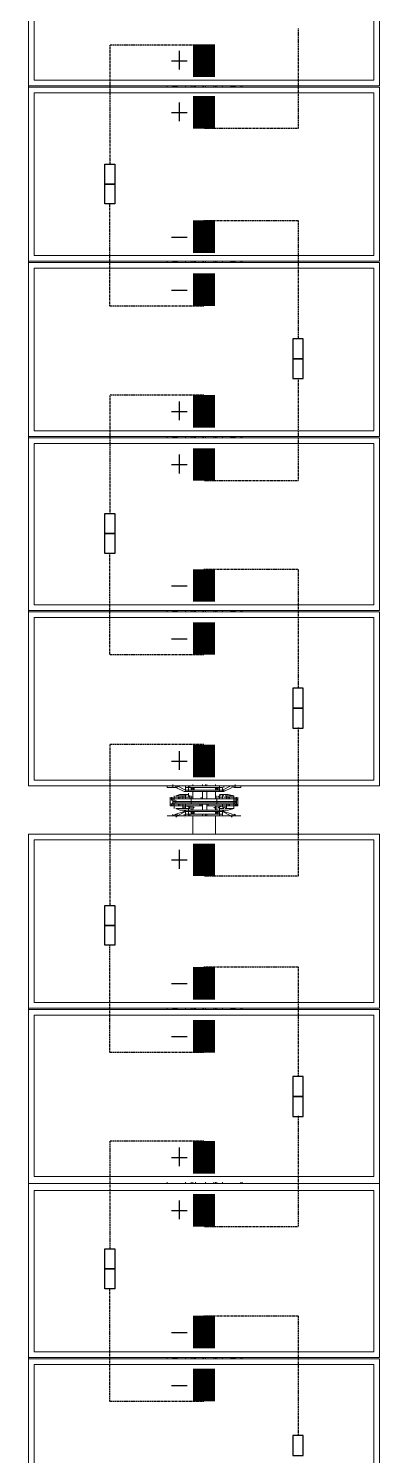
# Model space of a CAD drawing. Header units: feet. Extents: x -13743 to 68376, y -48 to 67763.
# Drawn here: x 6884.6 to 6964.9, y 66775.1 to 67101.8 of the extents above; entities that cross this region are included whole.
import ezdxf

# ---------------------------------------------------------------- set-up
doc = ezdxf.new("R2010")
doc.units = ezdxf.units.FT
doc.header["$MEASUREMENT"] = 0
doc.linetypes.add('HIDDEN', pattern=[0.375, 0.25, -0.125])
for name, color, linetype in [('E-HARN-COMP', 8, 'Continuous'), ('E-TRNK-CABL-NEG', 6, 'HIDDEN'), ('E-TRUNK-CABLE-POS', 6, 'HIDDEN'), ('Polarity-Text', 7, 'Continuous')]:
    doc.layers.add(name, color=color, linetype=linetype)

# ---------------------------------------------------------------- blocks, each defined once
blk = doc.blocks.new('A$C47dfd34d')
at = {"lineweight": 5}
for points in [[(15.6094, 0.4133), (13.7561, 0.4133)], [(15.396, 0.4067), (15.396, 0.0067)], [(15.4027, 0.4133), (15.4027, 0)], [(17.5193, 0), (17.5193, 0.4133), (15.666, 0.4133)], [(14.9911, 0.235), (14.9927, 0.2467), (14.9927, 0.2433)], [(15.1977, 0.235), (15.1977, 0.2467), (15.1977, 0.2433)], [(15.4027, 0.235), (15.4044, 0.2467), (15.4044, 0.2433)], [(15.6294, 0.24), (15.631, 0.2383), (15.6327, 0.2383), (15.6327, 0.24), (15.636, 0.23), (15.636, 0.2283), (15.6377, 0.2283), (15.636, 0.23)], [(15.6327, 0.24), (15.631, 0.24), (15.6327, 0.24), (15.631, 0.2433), (15.631, 0.25), (15.631, 0.1633), (15.631, 0.17), (15.6327, 0.1717), (15.631, 0.1717), (15.631, 0.1733), (15.631, 0.1717)], [(15.631, 0.24), (15.631, 0.24)], [(15.636, 0.2283), (15.636, 0.225), (15.6327, 0.225), (15.6327, 0.2283), (15.636, 0.2283), (15.631, 0.2383)], [(15.6394, 0.2267), (15.6394, 0.225), (15.6377, 0.225), (15.6377, 0.235), (15.6394, 0.24), (15.6394, 0.2317), (15.6427, 0.2317), (15.6427, 0.2417), (15.6394, 0.2417)], [(15.641, 0.24), (15.641, 0.24)], [(15.6427, 0.2417), (15.6444, 0.2417), (15.6444, 0.2433), (15.6427, 0.2433), (15.6444, 0.2433), (15.646, 0.2433), (15.6444, 0.245), (15.6427, 0.245), (15.6444, 0.245), (15.646, 0.2433), (15.646, 0.2417), (15.646, 0.2433), (15.6444, 0.245), (15.6427, 0.245), (15.6427, 0.2467), (15.6444, 0.2467), (15.6494, 0.2467), (15.6444, 0.2467), (15.6494, 0.2467), (15.651, 0.2467), (15.651, 0.245), (15.651, 0.2433), (15.6527, 0.2433), (15.651, 0.2433), (15.6527, 0.2433), (15.651, 0.2433)], [(15.6494, 0.2417), (15.6477, 0.2417), (15.6494, 0.2417), (15.6477, 0.2417), (15.6477, 0.2433), (15.6494, 0.2433), (15.6494, 0.245), (15.6494, 0.2433), (15.651, 0.2433), (15.6494, 0.2433), (15.6477, 0.2433), (15.646, 0.2433), (15.6444, 0.245), (15.6427, 0.245), (15.6427, 0.2467), (15.6427, 0.245), (15.6444, 0.245), (15.6444, 0.2467)], [(15.6427, 0.2433), (15.6427, 0.235), (15.6427, 0.2433), (15.6427, 0.245)], [(15.6427, 0.245), (15.6427, 0.245)], [(15.6427, 0.2433), (15.6444, 0.2433)], [(15.6444, 0.2433), (15.6427, 0.2433)], [(15.6444, 0.2117), (15.6427, 0.2117), (15.6427, 0.2367), (15.6444, 0.2367)], [(15.6477, 0.2433), (15.646, 0.2433), (15.6444, 0.2433), (15.646, 0.2433), (15.6444, 0.2433), (15.646, 0.2433), (15.6477, 0.2433), (15.646, 0.2433), (15.6477, 0.2433), (15.646, 0.2433), (15.6477, 0.2433), (15.6477, 0.24), (15.6494, 0.24), (15.6477, 0.24), (15.6477, 0.2217), (15.6494, 0.2217), (15.6477, 0.2217), (15.6477, 0.1917), (15.651, 0.1917), (15.651, 0.2217), (15.651, 0.1917), (15.6477, 0.1917), (15.6477, 0.2217), (15.6477, 0.24), (15.646, 0.24), (15.6477, 0.24), (15.6477, 0.2433), (15.6494, 0.2433), (15.6494, 0.245), (15.651, 0.245), (15.6527, 0.245), (15.651, 0.245), (15.651, 0.2467)], [(15.646, 0.2417), (15.646, 0.2433), (15.6444, 0.245), (15.646, 0.2433), (15.6477, 0.2433), (15.646, 0.2433), (15.6477, 0.2433), (15.6477, 0.24), (15.646, 0.24)], [(15.6444, 0.2433), (15.646, 0.2433)], [(15.6444, 0.2433), (15.646, 0.2433)], [(15.6444, 0.2433), (15.646, 0.2433)], [(15.6444, 0.2433), (15.646, 0.2433)], [(15.6444, 0.2433), (15.646, 0.2433)], [(15.6444, 0.2433), (15.646, 0.2433)], [(15.6544, 0.1917), (15.6527, 0.1917), (15.6544, 0.1917), (15.6527, 0.1917), (15.651, 0.1917), (15.651, 0.1717), (15.6477, 0.1717), (15.6477, 0.1917), (15.6477, 0.2217), (15.646, 0.2217), (15.646, 0.2417), (15.6444, 0.2417), (15.6444, 0.2217)], [(15.6544, 0.2317), (15.6544, 0.23), (15.6544, 0.2283), (15.6527, 0.2283), (15.6527, 0.2317), (15.651, 0.2317), (15.6527, 0.2317), (15.6527, 0.2283), (15.6544, 0.2283), (15.6544, 0.23), (15.6544, 0.2317), (15.6527, 0.2317), (15.6527, 0.2417), (15.651, 0.2417), (15.651, 0.2433), (15.6527, 0.2433), (15.651, 0.2433), (15.651, 0.235), (15.651, 0.2433), (15.6494, 0.2433), (15.6477, 0.2433), (15.646, 0.2433), (15.6477, 0.2433)], [(15.646, 0.2433), (15.6477, 0.2433)], [(15.646, 0.2433), (15.6477, 0.2433)], [(15.6594, 0.2083), (15.651, 0.2083), (15.651, 0.2117), (15.651, 0.21), (15.651, 0.2117), (15.651, 0.235), (15.6527, 0.235), (15.651, 0.235), (15.651, 0.2433), (15.6494, 0.2433), (15.651, 0.2433), (15.6494, 0.2433), (15.6477, 0.2433), (15.6494, 0.2433), (15.6477, 0.2433), (15.6494, 0.2433), (15.651, 0.2433), (15.651, 0.235), (15.651, 0.2117), (15.651, 0.2367), (15.6527, 0.2367), (15.651, 0.2367), (15.651, 0.2117), (15.651, 0.2083), (15.651, 0.21), (15.6527, 0.21), (15.651, 0.21), (15.6527, 0.21), (15.651, 0.21), (15.6527, 0.21), (15.651, 0.21), (15.651, 0.2083), (15.651, 0.2117), (15.651, 0.235), (15.651, 0.2433), (15.651, 0.245)], [(15.6477, 0.2433), (15.6494, 0.2433)], [(15.6477, 0.2433), (15.6494, 0.2433)], [(15.6477, 0.2433), (15.6494, 0.2433)], [(15.651, 0.2217), (15.651, 0.2417), (15.6477, 0.2417), (15.6477, 0.2217), (15.6477, 0.1917), (15.651, 0.1917), (15.651, 0.2217), (15.6477, 0.2217), (15.6477, 0.24), (15.6494, 0.24)], [(15.6527, 0.2417), (15.6544, 0.2417), (15.6527, 0.2417), (15.651, 0.2417), (15.651, 0.2433), (15.6494, 0.2433), (15.651, 0.2433), (15.6494, 0.2433), (15.651, 0.2433), (15.651, 0.245), (15.651, 0.2467), (15.651, 0.245), (15.6494, 0.245), (15.651, 0.245), (15.6527, 0.245), (15.651, 0.245), (15.6494, 0.245), (15.6494, 0.2433), (15.651, 0.2433), (15.651, 0.2417), (15.6527, 0.2417), (15.6527, 0.2317), (15.6544, 0.2317), (15.6544, 0.23), (15.656, 0.225), (15.6544, 0.225), (15.6544, 0.2233), (15.6527, 0.2233), (15.6527, 0.2283), (15.651, 0.2283), (15.6527, 0.2283), (15.6527, 0.2233), (15.6544, 0.2233), (15.6544, 0.225), (15.656, 0.225), (15.6544, 0.23), (15.6544, 0.2283), (15.6527, 0.2283), (15.6527, 0.2317), (15.651, 0.2317)], [(15.6494, 0.245), (15.651, 0.245), (15.651, 0.2467), (15.6527, 0.2467)], [(15.6494, 0.2433), (15.651, 0.2433)], [(15.6494, 0.2433), (15.651, 0.2433)], [(15.6494, 0.2433), (15.651, 0.2433)], [(15.651, 0.245), (15.651, 0.245)], [(15.651, 0.245), (15.651, 0.245)], [(15.651, 0.245), (15.651, 0.245)], [(15.651, 0.245), (15.651, 0.245)], [(15.651, 0.245), (15.651, 0.245)], [(15.651, 0.245), (15.651, 0.245)], [(15.651, 0.235), (15.651, 0.2433)], [(15.651, 0.2117), (15.651, 0.2367), (15.6527, 0.2367)], [(15.6544, 0.2417), (15.6527, 0.2417), (15.6527, 0.2317), (15.6544, 0.2317), (15.6544, 0.24), (15.656, 0.235)], [(15.6544, 0.2317), (15.6544, 0.24)], [(15.656, 0.2267), (15.656, 0.225), (15.656, 0.235), (15.6544, 0.24)], [(15.6544, 0.2317), (15.6544, 0.24)], [(15.656, 0.2267), (15.656, 0.225), (15.656, 0.235), (15.6544, 0.24)], [(15.6644, 0.2433), (15.666, 0.2433), (15.6644, 0.2433)], [(15.6644, 0.2433), (15.666, 0.2433), (15.6644, 0.2433)], [(15.6644, 0.24), (15.6644, 0.24)], [(15.6644, 0.24), (15.6644, 0.24)], [(15.871, 0.2467), (15.871, 0.2433)], [(15.8727, 0.2467), (15.871, 0.235)], [(16.076, 0.235), (16.0777, 0.2467), (16.0777, 0.2433)], [(16.2827, 0.235), (16.2843, 0.2467), (16.2843, 0.2433)], [(16.4893, 0.2467), (16.4893, 0.2433)], [(16.491, 0.2467), (16.4893, 0.235)], [(14.9911, 0.2283), (14.9927, 0.2283)], [(14.9927, 0.2217), (14.9911, 0.2217)], [(14.9911, 0.22), (14.9927, 0.22)], [(15.1977, 0.2283), (15.1994, 0.2283)], [(15.1977, 0.2217), (15.1994, 0.2217)], [(15.1977, 0.22), (15.1994, 0.22)], [(15.4027, 0.2283), (15.4044, 0.2283)], [(15.4044, 0.2217), (15.4027, 0.2217)], [(15.4027, 0.22), (15.4044, 0.22)], [(15.6094, 0.22), (15.631, 0.22)], [(15.6294, 0.23), (15.6294, 0.23)], [(15.6327, 0.2283), (15.631, 0.2283), (15.631, 0.225), (15.6327, 0.225), (15.6327, 0.2233), (15.631, 0.2233), (15.631, 0.1883), (15.6327, 0.1883), (15.636, 0.1883), (15.636, 0.185), (15.636, 0.1833), (15.6327, 0.1733), (15.631, 0.1733), (15.631, 0.175), (15.6294, 0.1733)], [(15.6294, 0.2283), (15.6294, 0.2283)], [(15.631, 0.2283), (15.631, 0.23), (15.6327, 0.23)], [(15.631, 0.2233), (15.631, 0.225)], [(15.6327, 0.2217), (15.6327, 0.2233)], [(15.6327, 0.22), (15.6327, 0.2217), (15.6344, 0.2217)], [(15.6344, 0.22), (15.6327, 0.22)], [(15.636, 0.2217), (15.6344, 0.2217)], [(15.6344, 0.22), (15.636, 0.22)], [(15.6344, 0.22), (15.636, 0.22)], [(15.6344, 0.22), (15.636, 0.22)], [(15.6344, 0.22), (15.636, 0.22)], [(15.6344, 0.22), (15.6344, 0.2183), (15.636, 0.22)], [(15.6344, 0.22), (15.636, 0.22)], [(15.6377, 0.2283), (15.6377, 0.225), (15.636, 0.225), (15.6377, 0.225), (15.6377, 0.1883), (15.6377, 0.1783)], [(15.636, 0.225), (15.636, 0.225)], [(15.636, 0.225), (15.636, 0.2217)], [(15.636, 0.2217), (15.636, 0.22)], [(15.6394, 0.23), (15.6394, 0.225), (15.6394, 0.2233), (15.641, 0.2233), (15.6394, 0.225), (15.641, 0.2233), (15.6394, 0.225), (15.6377, 0.225), (15.6377, 0.235)], [(15.6377, 0.225), (15.6377, 0.225)], [(15.6427, 0.2217), (15.641, 0.2217), (15.6427, 0.2217), (15.641, 0.2217), (15.6427, 0.2217), (15.6377, 0.2217)], [(15.641, 0.2183), (15.6394, 0.22), (15.6377, 0.22), (15.6427, 0.22)], [(15.6394, 0.235), (15.6394, 0.235)], [(15.641, 0.225), (15.641, 0.2233), (15.6427, 0.2283), (15.6394, 0.2283), (15.6394, 0.23), (15.6394, 0.2317)], [(15.641, 0.2283), (15.641, 0.2317)], [(15.6427, 0.2233), (15.641, 0.2233)], [(15.6427, 0.2083), (15.6427, 0.2117), (15.6427, 0.21), (15.6427, 0.2117), (15.6427, 0.235), (15.6444, 0.235)], [(15.6427, 0.2317), (15.6444, 0.2317)], [(15.6427, 0.2283), (15.6444, 0.2283)], [(15.651, 0.235), (15.6527, 0.235)], [(15.651, 0.2283), (15.6527, 0.2283), (15.6527, 0.2233), (15.6544, 0.2233), (15.6544, 0.225), (15.656, 0.225), (15.6544, 0.23)], [(15.6527, 0.2233), (15.651, 0.2233)], [(15.6544, 0.2217), (15.6527, 0.2217), (15.6544, 0.2217), (15.6527, 0.2217), (15.6527, 0.22), (15.651, 0.22), (15.6594, 0.22)], [(15.6527, 0.225), (15.6527, 0.2233), (15.6544, 0.225)], [(15.6544, 0.235), (15.6544, 0.235)], [(15.6544, 0.235), (15.6544, 0.235)], [(15.6594, 0.225), (15.6594, 0.225)], [(15.6594, 0.225), (15.6594, 0.225)], [(15.661, 0.225), (15.661, 0.225)], [(15.661, 0.225), (15.661, 0.225)], [(15.661, 0.2217), (15.6627, 0.2217)], [(15.661, 0.2217), (15.6627, 0.2217)], [(15.6627, 0.22), (15.6627, 0.2183), (15.661, 0.22)], [(15.6627, 0.22), (15.6627, 0.2183), (15.661, 0.22)], [(15.666, 0.2283), (15.6627, 0.2283)], [(15.666, 0.2283), (15.6627, 0.2283)], [(15.6627, 0.2283), (15.6644, 0.2283)], [(15.6627, 0.2217), (15.6644, 0.2217), (15.6644, 0.22)], [(15.6627, 0.2217), (15.6644, 0.2217), (15.6644, 0.22)], [(15.6627, 0.22), (15.6644, 0.22)], [(15.6627, 0.22), (15.6644, 0.22)], [(15.6627, 0.22), (15.6644, 0.22)], [(15.6627, 0.22), (15.6644, 0.22)], [(15.6627, 0.22), (15.6644, 0.22)], [(15.6627, 0.22), (15.6644, 0.22)], [(15.6627, 0.22), (15.6644, 0.22)], [(15.6627, 0.22), (15.6644, 0.22)], [(15.6627, 0.22), (15.6644, 0.22)], [(15.6627, 0.22), (15.6644, 0.22)], [(15.6627, 0.22), (15.6644, 0.22)], [(15.6627, 0.22), (15.6644, 0.22)], [(15.6627, 0.22), (15.6644, 0.22)], [(15.6627, 0.22), (15.6644, 0.22)], [(15.6627, 0.22), (15.6644, 0.22)], [(15.6627, 0.22), (15.6644, 0.22)], [(15.6627, 0.22), (15.6644, 0.22)], [(15.6627, 0.22), (15.6644, 0.22)], [(15.6627, 0.22), (15.6644, 0.22)], [(15.6627, 0.22), (15.6644, 0.22)], [(15.871, 0.2283), (15.8727, 0.2283)], [(15.8727, 0.2217), (15.871, 0.2217)], [(15.871, 0.22), (15.8727, 0.22)], [(16.076, 0.2283), (16.0777, 0.2283)], [(16.0777, 0.2217), (16.076, 0.2217)], [(16.076, 0.22), (16.0777, 0.22)], [(16.2827, 0.2283), (16.2843, 0.2283)], [(16.2843, 0.2217), (16.2827, 0.2217)], [(16.2827, 0.22), (16.2843, 0.22)], [(16.4893, 0.2283), (16.491, 0.2283)], [(16.491, 0.2217), (16.4893, 0.2217)], [(16.4893, 0.22), (16.491, 0.22)], [(14.9927, 0.2167), (14.9911, 0.2167), (14.9927, 0.2183)], [(14.9911, 0.2067), (14.9927, 0.2083)], [(14.9927, 0.205), (14.9911, 0.205)], [(15.1977, 0.2183), (15.1977, 0.2167), (15.1994, 0.2167)], [(15.1977, 0.2067), (15.1977, 0.2083)], [(15.1977, 0.205), (15.1994, 0.205)], [(15.4044, 0.2167), (15.4027, 0.2167), (15.4044, 0.2183)], [(15.4027, 0.2067), (15.4044, 0.2083)], [(15.4044, 0.205), (15.4027, 0.205)], [(15.631, 0.205), (15.6327, 0.205)], [(15.631, 0.2033), (15.6327, 0.2033)], [(15.6327, 0.1933), (15.6327, 0.2183)], [(15.636, 0.2183), (15.636, 0.1933)], [(15.6377, 0.205), (15.6377, 0.2083), (15.6444, 0.2083)], [(15.6377, 0.2083), (15.6394, 0.2083)], [(15.6444, 0.1783), (15.6427, 0.1783), (15.6427, 0.2), (15.6427, 0.2033), (15.6444, 0.2033), (15.6427, 0.2033), (15.6444, 0.2033), (15.6427, 0.2033), (15.6444, 0.2033), (15.6427, 0.2033), (15.6427, 0.2017), (15.6427, 0.2), (15.6427, 0.2033), (15.6444, 0.2033), (15.6377, 0.2033)], [(15.651, 0.21), (15.651, 0.2117)], [(15.651, 0.21), (15.651, 0.2117)], [(15.651, 0.21), (15.6527, 0.21)], [(15.651, 0.2033), (15.6527, 0.2033)], [(15.651, 0.2033), (15.6527, 0.2033)], [(15.651, 0.2033), (15.6527, 0.2033)], [(15.651, 0.2033), (15.6527, 0.2033)], [(15.651, 0.2033), (15.6527, 0.2033)], [(15.651, 0.2033), (15.6527, 0.2033)], [(15.6527, 0.1767), (15.651, 0.1767), (15.651, 0.2017), (15.651, 0.2033), (15.6527, 0.2033), (15.651, 0.2033), (15.651, 0.2), (15.651, 0.2033)], [(15.651, 0.2033), (15.6527, 0.2033)], [(15.6594, 0.2033), (15.651, 0.2033)], [(15.651, 0.2033), (15.6527, 0.2033)], [(15.651, 0.2033), (15.6527, 0.2033)], [(15.651, 0.2033), (15.6527, 0.2033)], [(15.651, 0.2033), (15.6527, 0.2033)], [(15.6644, 0.2183), (15.6644, 0.2183)], [(15.6644, 0.2183), (15.6644, 0.2183)], [(15.8727, 0.2167), (15.871, 0.2167), (15.8727, 0.2183)], [(15.871, 0.2067), (15.8727, 0.2083)], [(15.8727, 0.205), (15.871, 0.205)], [(16.0777, 0.2167), (16.076, 0.2167), (16.0777, 0.2183)], [(16.076, 0.2067), (16.0777, 0.2083)], [(16.0777, 0.205), (16.076, 0.205)], [(16.2843, 0.2167), (16.2827, 0.2167), (16.2843, 0.2183)], [(16.2827, 0.2067), (16.2843, 0.2083)], [(16.2843, 0.205), (16.2827, 0.205)], [(16.491, 0.2167), (16.4893, 0.2167), (16.491, 0.2183)], [(16.4893, 0.2067), (16.491, 0.2083)], [(16.491, 0.205), (16.4893, 0.205)], [(14.9911, 0.195), (14.9927, 0.195)], [(14.9927, 0.1933), (14.9911, 0.1933)], [(14.9911, 0.1917), (14.9927, 0.1917)], [(14.9927, 0.185), (14.9911, 0.185)], [(15.1977, 0.195), (15.1994, 0.195)], [(15.1977, 0.1933), (15.1994, 0.1933)], [(15.1977, 0.1917), (15.1994, 0.1917)], [(15.1977, 0.185), (15.1994, 0.185)], [(15.4027, 0.195), (15.4044, 0.195)], [(15.4044, 0.1933), (15.4027, 0.1933)], [(15.4027, 0.1917), (15.4044, 0.1917)], [(15.4044, 0.185), (15.4027, 0.185)], [(15.631, 0.1933), (15.6094, 0.1933)], [(15.631, 0.1867), (15.631, 0.1883)], [(15.631, 0.1817), (15.631, 0.1833), (15.631, 0.185), (15.6327, 0.185), (15.636, 0.185), (15.631, 0.175)], [(15.6327, 0.1867), (15.6327, 0.1883), (15.6327, 0.19)], [(15.6344, 0.1917), (15.636, 0.1917)], [(15.6344, 0.1917), (15.636, 0.1917)], [(15.6344, 0.1917), (15.636, 0.1917)], [(15.6344, 0.1917), (15.636, 0.1917)], [(15.6344, 0.1917), (15.636, 0.1917)], [(15.636, 0.185), (15.6377, 0.185), (15.6377, 0.1883), (15.636, 0.1883), (15.6377, 0.1883), (15.6394, 0.1883), (15.641, 0.19), (15.641, 0.1883), (15.6427, 0.1883)], [(15.636, 0.19), (15.636, 0.1883)], [(15.636, 0.1883), (15.636, 0.1883)], [(15.636, 0.1833), (15.6377, 0.185)], [(15.6427, 0.1933), (15.6377, 0.1933)], [(15.6427, 0.1917), (15.641, 0.1917), (15.6427, 0.1917), (15.641, 0.1917), (15.6427, 0.1917), (15.6377, 0.1917), (15.6394, 0.1917)], [(15.6377, 0.1883), (15.6377, 0.1883)], [(15.6394, 0.1867), (15.6394, 0.1883), (15.6377, 0.1883), (15.6377, 0.1783), (15.6394, 0.1717)], [(15.6394, 0.1933), (15.641, 0.195)], [(15.6444, 0.1767), (15.6427, 0.1767), (15.6427, 0.2017), (15.6444, 0.2017)], [(15.651, 0.1667), (15.6527, 0.1667), (15.651, 0.1667), (15.651, 0.1683), (15.651, 0.17), (15.651, 0.1683), (15.651, 0.1667), (15.6494, 0.1683), (15.6477, 0.1683), (15.6477, 0.1717), (15.6494, 0.1717), (15.6477, 0.1717), (15.6477, 0.17), (15.646, 0.17), (15.6477, 0.17), (15.6494, 0.17), (15.6477, 0.17), (15.6494, 0.17), (15.6477, 0.17), (15.646, 0.17), (15.6444, 0.17), (15.646, 0.17), (15.6477, 0.17), (15.6494, 0.17), (15.6477, 0.17), (15.646, 0.17), (15.6477, 0.17), (15.6494, 0.17), (15.651, 0.17), (15.6494, 0.17), (15.6477, 0.17), (15.646, 0.17), (15.6477, 0.17), (15.6477, 0.1717), (15.646, 0.1717), (15.646, 0.1683), (15.6444, 0.1683), (15.646, 0.1683), (15.6477, 0.1683), (15.6494, 0.1683), (15.6477, 0.1683), (15.6477, 0.1717), (15.6477, 0.17), (15.6494, 0.17), (15.6477, 0.17), (15.6494, 0.17), (15.6477, 0.17), (15.646, 0.17), (15.6444, 0.17), (15.646, 0.17), (15.6444, 0.17), (15.646, 0.17), (15.6444, 0.17), (15.6427, 0.17), (15.6444, 0.17), (15.6427, 0.1683), (15.6427, 0.1667), (15.6444, 0.1683), (15.646, 0.1683), (15.646, 0.1717), (15.6444, 0.1717), (15.6444, 0.1917)], [(15.6427, 0.1717), (15.6444, 0.1717), (15.6444, 0.17), (15.6427, 0.17), (15.6427, 0.1683), (15.6444, 0.1683), (15.6427, 0.1667), (15.6444, 0.1683), (15.646, 0.1683), (15.6477, 0.1683), (15.6494, 0.1683), (15.651, 0.1683), (15.6494, 0.1683), (15.651, 0.1667), (15.6527, 0.1667), (15.651, 0.1667), (15.6444, 0.1667), (15.646, 0.1667), (15.6444, 0.1667), (15.6427, 0.1667), (15.6444, 0.1683), (15.646, 0.1683), (15.6444, 0.1683), (15.646, 0.1683), (15.646, 0.1717), (15.6477, 0.1717), (15.6477, 0.1917), (15.6477, 0.1717), (15.6477, 0.1683), (15.6494, 0.1683), (15.651, 0.1667), (15.6527, 0.1667)], [(15.6427, 0.185), (15.6444, 0.185)], [(15.6477, 0.1717), (15.646, 0.1717), (15.646, 0.1917), (15.6477, 0.1917), (15.6477, 0.1717), (15.6494, 0.1717)], [(15.651, 0.2017), (15.651, 0.2), (15.651, 0.1783), (15.6527, 0.1783)], [(15.6594, 0.1933), (15.651, 0.1933)], [(15.651, 0.1917), (15.6527, 0.1917), (15.651, 0.1917)], [(15.651, 0.1917), (15.6527, 0.1917), (15.651, 0.1917)], [(15.6544, 0.1883), (15.6527, 0.19), (15.6544, 0.1883), (15.6527, 0.19), (15.6527, 0.1883), (15.651, 0.1883)], [(15.6527, 0.185), (15.6544, 0.185), (15.6544, 0.1833), (15.6544, 0.185), (15.6527, 0.185), (15.6527, 0.1883), (15.6544, 0.1883), (15.656, 0.1867), (15.6544, 0.1833), (15.6544, 0.185), (15.6527, 0.185), (15.6527, 0.1883), (15.6544, 0.1883), (15.656, 0.1867), (15.6544, 0.1833), (15.656, 0.1867), (15.6544, 0.1883), (15.6527, 0.1883), (15.6527, 0.185), (15.651, 0.185), (15.6527, 0.185), (15.651, 0.185)], [(15.6594, 0.1883), (15.6594, 0.1883)], [(15.6594, 0.1883), (15.6594, 0.1883)], [(15.661, 0.1883), (15.661, 0.1883)], [(15.661, 0.1883), (15.661, 0.1883)], [(15.666, 0.1933), (15.666, 0.1917)], [(15.666, 0.1933), (15.666, 0.1933)], [(15.871, 0.195), (15.8727, 0.195)], [(15.8727, 0.1933), (15.871, 0.1933)], [(15.871, 0.1917), (15.8727, 0.1917)], [(15.8727, 0.185), (15.871, 0.185)], [(16.076, 0.195), (16.0777, 0.195)], [(16.0777, 0.1933), (16.076, 0.1933)], [(16.076, 0.1917), (16.0777, 0.1917)], [(16.0777, 0.185), (16.076, 0.185)], [(16.2827, 0.195), (16.2843, 0.195)], [(16.2843, 0.1933), (16.2827, 0.1933)], [(16.2827, 0.1917), (16.2843, 0.1917)], [(16.2843, 0.185), (16.2827, 0.185)], [(16.4893, 0.195), (16.491, 0.195)], [(16.491, 0.1933), (16.4893, 0.1933)], [(16.4893, 0.1917), (16.491, 0.1917)], [(16.491, 0.185), (16.4893, 0.185)], [(14.9927, 0.17), (14.9927, 0.1667), (14.9911, 0.1783)], [(15.1977, 0.17), (15.1977, 0.1667), (15.1977, 0.1783)], [(15.4044, 0.17), (15.4044, 0.1667), (15.4027, 0.1783)], [(15.6294, 0.1833), (15.6294, 0.1833)], [(15.6294, 0.1817), (15.6294, 0.1817)], [(15.631, 0.1733), (15.631, 0.1733)], [(15.631, 0.1733), (15.6327, 0.1733)], [(15.631, 0.17), (15.6327, 0.17)], [(15.6394, 0.18), (15.6394, 0.1717), (15.6427, 0.1717), (15.6427, 0.18), (15.6394, 0.18), (15.6394, 0.1817)], [(15.6394, 0.1783), (15.6394, 0.1783)], [(15.641, 0.18), (15.641, 0.1833)], [(15.641, 0.1717), (15.641, 0.1717)], [(15.6427, 0.18), (15.6444, 0.18)], [(15.6444, 0.1683), (15.646, 0.1683)], [(15.6444, 0.1683), (15.646, 0.1683), (15.6444, 0.1683), (15.646, 0.1683), (15.6477, 0.1683), (15.646, 0.1683), (15.6477, 0.1683)], [(15.6444, 0.1683), (15.646, 0.1683)], [(15.646, 0.1683), (15.6477, 0.1683)], [(15.6527, 0.17), (15.651, 0.17), (15.6527, 0.17), (15.651, 0.17), (15.6527, 0.17), (15.651, 0.17), (15.651, 0.1683), (15.6527, 0.1683), (15.651, 0.1683), (15.651, 0.1717), (15.6527, 0.1717), (15.651, 0.1717), (15.651, 0.1683), (15.651, 0.1667), (15.6527, 0.1667), (15.651, 0.1667), (15.6494, 0.1683), (15.6477, 0.1683)], [(15.6527, 0.1683), (15.651, 0.1683), (15.651, 0.17), (15.6494, 0.17), (15.651, 0.17), (15.6494, 0.17), (15.651, 0.17), (15.651, 0.1717), (15.6527, 0.1717)], [(15.6494, 0.1683), (15.651, 0.1683)], [(15.6494, 0.1683), (15.651, 0.1683)], [(15.651, 0.1667), (15.6494, 0.1683)], [(15.6494, 0.1683), (15.651, 0.1667)], [(15.651, 0.18), (15.6527, 0.18), (15.6527, 0.1717), (15.6544, 0.1717), (15.6544, 0.18)], [(15.651, 0.1683), (15.651, 0.1683)], [(15.651, 0.1683), (15.651, 0.1683)], [(15.651, 0.1683), (15.651, 0.1683)], [(15.6527, 0.1833), (15.6527, 0.18), (15.6544, 0.18), (15.6544, 0.1817)], [(15.6544, 0.1783), (15.6544, 0.1783)], [(15.6544, 0.1783), (15.6544, 0.1783)], [(15.656, 0.1783), (15.6544, 0.1717)], [(15.6544, 0.1717), (15.6544, 0.1717)], [(15.6544, 0.1717), (15.6544, 0.1717)], [(15.6644, 0.1733), (15.6644, 0.1733)], [(15.6644, 0.1733), (15.6644, 0.1733)], [(15.6644, 0.17), (15.6644, 0.17)], [(15.6644, 0.17), (15.666, 0.17), (15.6644, 0.17)], [(15.6644, 0.17), (15.6644, 0.17)], [(15.6644, 0.17), (15.666, 0.17), (15.6644, 0.17)], [(15.871, 0.1783), (15.8727, 0.1667)], [(15.871, 0.17), (15.871, 0.1667)], [(16.0777, 0.17), (16.0777, 0.1667), (16.076, 0.1783)], [(16.2843, 0.17), (16.2843, 0.1667), (16.2827, 0.1783)], [(16.4893, 0.1783), (16.491, 0.1667)], [(16.4893, 0.17), (16.4893, 0.1667)], [(14.9911, 0.1633), (14.9927, 0.1633)], [(14.9911, 0.1617), (14.9927, 0.1617)], [(14.9927, 0.1667), (14.9927, 0.1667)], [(15.1977, 0.1667), (15.1977, 0.1667)], [(15.1977, 0.1633), (15.1994, 0.1633)], [(15.1977, 0.1617), (15.1994, 0.1617)], [(15.4027, 0.1633), (15.4044, 0.1633)], [(15.4027, 0.1617), (15.4044, 0.1617)], [(15.4044, 0.1667), (15.4044, 0.1667)], [(15.6427, 0.1667), (15.6444, 0.1667)], [(15.6427, 0.1667), (15.6427, 0.1667)], [(15.651, 0.1667), (15.6444, 0.1667)], [(15.651, 0.1667), (15.6444, 0.1667)], [(15.651, 0.1667), (15.651, 0.1667)], [(15.651, 0.1667), (15.6527, 0.1667)], [(15.651, 0.1667), (15.6527, 0.1667)], [(15.651, 0.1667), (15.651, 0.1667)], [(15.651, 0.1667), (15.651, 0.1667)], [(15.871, 0.1667), (15.871, 0.1667)], [(15.871, 0.1633), (15.8727, 0.1633)], [(15.871, 0.1617), (15.8727, 0.1617)], [(16.076, 0.1633), (16.0777, 0.1633)], [(16.076, 0.1617), (16.0777, 0.1617)], [(16.0777, 0.1667), (16.0777, 0.1667)], [(16.2827, 0.1633), (16.2843, 0.1633)], [(16.2827, 0.1617), (16.2843, 0.1617)], [(16.2843, 0.1667), (16.2843, 0.1667)], [(16.4893, 0.1667), (16.4893, 0.1667)], [(16.4893, 0.1633), (16.491, 0.1633)], [(16.4893, 0.1617), (16.491, 0.1617)]]:
    blk.add_lwpolyline(points, dxfattribs=at)
for points in [[(14.7861, 0.4133), (14.7861, 0), (14.9911, 0), (14.9911, 0.4133)], [(14.9844, 0.4067), (14.9844, 0.0067), (14.7927, 0.0067), (14.7927, 0.4067)], [(15.1977, 0.4133), (14.9927, 0.4133), (14.9927, 0), (15.1977, 0)], [(14.9994, 0.0067), (15.1894, 0.0067), (15.1894, 0.4067), (14.9994, 0.4067)], [(15.1977, 0), (15.1977, 0.4133), (15.4027, 0.4133), (15.4027, 0)], [(15.206, 0.0067), (15.206, 0.4067), (15.396, 0.4067), (15.396, 0.0067)], [(15.4044, 0), (15.4044, 0.4133), (15.6094, 0.4133), (15.6094, 0)], [(15.411, 0.0067), (15.411, 0.4067), (15.6027, 0.4067), (15.6027, 0.0067)], [(15.666, 0.4133), (15.666, 0), (15.871, 0), (15.871, 0.4133)], [(15.666, 0), (15.666, 0.4133)], [(15.8644, 0.4067), (15.8644, 0.0067), (15.6727, 0.0067), (15.6727, 0.4067)], [(15.6727, 0.0067), (15.6727, 0.4067)], [(16.076, 0.4133), (16.076, 0), (15.8727, 0), (15.8727, 0.4133)], [(15.8794, 0.4067), (16.0693, 0.4067), (16.0693, 0.0067), (15.8794, 0.0067)], [(16.0777, 0.4133), (16.2827, 0.4133), (16.2827, 0), (16.0777, 0)], [(16.0843, 0.4067), (16.0843, 0.0067), (16.276, 0.0067), (16.276, 0.4067)], [(16.2843, 0.4133), (16.4893, 0.4133), (16.4893, 0), (16.2843, 0)], [(16.291, 0.4067), (16.291, 0.0067), (16.4827, 0.0067), (16.4827, 0.4067)], [(16.491, 0), (16.696, 0), (16.696, 0.4133), (16.491, 0.4133)], [(16.4977, 0.0067), (16.6877, 0.0067), (16.6877, 0.4067), (16.4977, 0.4067)], [(14.9927, 0.25), (14.9911, 0.25)], [(15.1994, 0.25), (15.1977, 0.25)], [(15.4044, 0.25), (15.4027, 0.25)], [(15.6327, 0.2433), (15.631, 0.2433)], [(15.646, 0.2433), (15.6444, 0.2433)], [(15.6444, 0.1717), (15.646, 0.1717), (15.646, 0.1917), (15.6477, 0.1917), (15.6477, 0.2217), (15.646, 0.2217), (15.646, 0.2417), (15.6444, 0.2417), (15.646, 0.2417), (15.646, 0.2217), (15.6477, 0.2217), (15.6477, 0.1917), (15.646, 0.1917), (15.646, 0.1717)], [(15.6477, 0.2433), (15.646, 0.2433)], [(15.651, 0.245), (15.6494, 0.245), (15.6494, 0.2433), (15.6477, 0.2433), (15.6477, 0.2417), (15.6477, 0.2433), (15.6494, 0.2433), (15.6494, 0.245), (15.651, 0.245), (15.651, 0.2467), (15.651, 0.245), (15.6494, 0.245), (15.651, 0.245), (15.651, 0.2467), (15.6527, 0.2467), (15.651, 0.2467), (15.6494, 0.2467), (15.651, 0.2467)], [(15.6494, 0.2433), (15.6477, 0.2433)], [(15.6477, 0.2417), (15.6477, 0.2217), (15.651, 0.2217), (15.651, 0.2417)], [(15.6477, 0.2417), (15.6477, 0.2217), (15.651, 0.2217), (15.651, 0.2417)], [(15.6594, 0.185), (15.6594, 0.1883), (15.661, 0.1883), (15.661, 0.19), (15.661, 0.1883), (15.6594, 0.1883), (15.6594, 0.225), (15.661, 0.225), (15.6594, 0.225), (15.6594, 0.2283), (15.661, 0.2283), (15.661, 0.225), (15.6644, 0.225), (15.6644, 0.2233), (15.666, 0.2233), (15.666, 0.225), (15.666, 0.2233), (15.6644, 0.2233), (15.6644, 0.225), (15.661, 0.225), (15.661, 0.2283), (15.666, 0.2383), (15.6644, 0.2383), (15.6644, 0.24), (15.6644, 0.2433), (15.6644, 0.25), (15.666, 0.25), (15.6644, 0.25), (15.6644, 0.2433), (15.6644, 0.24), (15.666, 0.24), (15.6644, 0.24), (15.6594, 0.23), (15.6594, 0.2283), (15.661, 0.2283), (15.6594, 0.2283), (15.6594, 0.23), (15.6594, 0.2283), (15.6594, 0.225), (15.661, 0.225), (15.6594, 0.225), (15.6594, 0.1883), (15.661, 0.1883), (15.6594, 0.1883), (15.6594, 0.185), (15.661, 0.185), (15.666, 0.175), (15.666, 0.1733), (15.6644, 0.1733), (15.6594, 0.1833), (15.661, 0.1833), (15.661, 0.185), (15.661, 0.1883), (15.6644, 0.1883), (15.666, 0.1883), (15.666, 0.2233), (15.666, 0.1883), (15.6644, 0.1883), (15.666, 0.1883), (15.666, 0.1867), (15.666, 0.1883), (15.6644, 0.1883), (15.6644, 0.185), (15.661, 0.185), (15.6644, 0.185), (15.6644, 0.1883), (15.6644, 0.19), (15.6644, 0.1883), (15.6644, 0.1867), (15.6644, 0.1883), (15.661, 0.1883), (15.661, 0.185), (15.6594, 0.185), (15.6594, 0.1833)], [(15.666, 0.2267), (15.666, 0.225), (15.6644, 0.225), (15.6644, 0.2283), (15.661, 0.2283), (15.6594, 0.2283), (15.6594, 0.23), (15.6644, 0.24), (15.6644, 0.2383), (15.666, 0.2383), (15.661, 0.2283), (15.6644, 0.2283), (15.6644, 0.225), (15.666, 0.225)], [(15.6677, 0.2433), (15.666, 0.2433)], [(15.8727, 0.25), (15.871, 0.25)], [(16.0777, 0.25), (16.076, 0.25)], [(16.2843, 0.25), (16.2827, 0.25)], [(16.491, 0.25), (16.4893, 0.25)], [(15.6344, 0.2217), (15.6327, 0.22), (15.6344, 0.2183), (15.636, 0.22)], [(15.6344, 0.2217), (15.6327, 0.2217), (15.6327, 0.22), (15.6327, 0.2183), (15.6344, 0.2183), (15.636, 0.2183), (15.636, 0.22), (15.636, 0.2217)], [(15.636, 0.22), (15.6344, 0.22)], [(15.636, 0.22), (15.6344, 0.22)], [(15.6444, 0.1917), (15.646, 0.1917), (15.646, 0.2217), (15.6444, 0.2217), (15.646, 0.2217), (15.646, 0.1917)], [(15.646, 0.1917), (15.646, 0.2217), (15.6444, 0.2217), (15.6444, 0.1917)], [(15.651, 0.2233), (15.6527, 0.2233), (15.6544, 0.225), (15.6527, 0.2233), (15.6544, 0.225), (15.6527, 0.2233)], [(15.6544, 0.2217), (15.6527, 0.2217), (15.651, 0.2217), (15.6527, 0.2217), (15.6527, 0.22), (15.651, 0.22), (15.6594, 0.22), (15.651, 0.22), (15.6527, 0.22), (15.6527, 0.2217), (15.651, 0.2217), (15.6527, 0.2217)], [(15.6527, 0.2217), (15.651, 0.2217)], [(15.6544, 0.225), (15.6527, 0.2233), (15.6527, 0.225), (15.6527, 0.2233), (15.6544, 0.225), (15.6527, 0.2233)], [(15.656, 0.225), (15.656, 0.235), (15.656, 0.225), (15.6577, 0.225)], [(15.661, 0.22), (15.661, 0.2217), (15.661, 0.225), (15.661, 0.2217)], [(15.6627, 0.2217), (15.661, 0.22), (15.6627, 0.2183), (15.6644, 0.22)], [(15.6627, 0.2183), (15.6644, 0.2183), (15.6644, 0.22), (15.6644, 0.2217), (15.6627, 0.2217), (15.661, 0.2217), (15.661, 0.22), (15.661, 0.2183)], [(15.6627, 0.2217), (15.661, 0.22), (15.6627, 0.2183), (15.6644, 0.22)], [(15.6627, 0.2183), (15.6644, 0.2183), (15.6644, 0.22), (15.6644, 0.2217), (15.6627, 0.2217), (15.661, 0.2217), (15.661, 0.22), (15.661, 0.2183)], [(15.666, 0.225), (15.6627, 0.225)], [(15.666, 0.2283), (15.666, 0.23), (15.666, 0.2283), (15.6644, 0.2283)], [(15.6644, 0.2217), (15.6644, 0.2233)], [(15.6677, 0.22), (15.666, 0.22)], [(15.6327, 0.2083), (15.631, 0.2083)], [(15.6444, 0.21), (15.6427, 0.21), (15.6427, 0.2083), (15.6427, 0.21)], [(15.6444, 0.21), (15.6427, 0.21)], [(15.6527, 0.2033), (15.651, 0.2033), (15.651, 0.2), (15.651, 0.1783), (15.6527, 0.1783), (15.651, 0.1783), (15.651, 0.1683), (15.6494, 0.1683), (15.651, 0.1683), (15.651, 0.1783), (15.651, 0.1683), (15.6494, 0.1683), (15.651, 0.1683), (15.651, 0.1783), (15.651, 0.1683), (15.651, 0.1783), (15.651, 0.2), (15.651, 0.2017), (15.651, 0.1767), (15.6527, 0.1767), (15.651, 0.1767), (15.651, 0.2017), (15.651, 0.2033), (15.6527, 0.2033), (15.651, 0.2033)], [(15.651, 0.2117), (15.651, 0.21)], [(15.6527, 0.21), (15.651, 0.21), (15.6527, 0.21), (15.651, 0.21), (15.651, 0.2083), (15.651, 0.21), (15.6527, 0.21), (15.651, 0.21), (15.6527, 0.21), (15.651, 0.21), (15.651, 0.2083), (15.6594, 0.2083), (15.6594, 0.205), (15.6594, 0.2083), (15.651, 0.2083), (15.651, 0.21)], [(15.6527, 0.21), (15.651, 0.21)], [(15.6527, 0.2033), (15.651, 0.2033), (15.651, 0.2), (15.651, 0.2033), (15.6594, 0.2033), (15.651, 0.2033), (15.651, 0.2), (15.651, 0.2017), (15.651, 0.2033), (15.6527, 0.2033), (15.651, 0.2033)], [(15.6627, 0.1933), (15.661, 0.1933), (15.661, 0.1917), (15.661, 0.19), (15.6627, 0.19), (15.661, 0.19), (15.661, 0.1917), (15.661, 0.1933), (15.661, 0.2183), (15.661, 0.1933), (15.6627, 0.1933), (15.6644, 0.1933), (15.6644, 0.1917), (15.6627, 0.19), (15.6644, 0.1917), (15.6627, 0.1917), (15.6644, 0.1917), (15.6627, 0.1917), (15.6644, 0.1917), (15.6627, 0.1917), (15.6644, 0.1917), (15.6627, 0.1917), (15.6644, 0.1917), (15.6627, 0.1917), (15.6644, 0.1917), (15.6627, 0.1917), (15.6644, 0.1917), (15.6627, 0.1917), (15.6644, 0.1917), (15.6627, 0.1917), (15.6644, 0.1917), (15.6627, 0.1917), (15.6644, 0.1917), (15.6644, 0.1933)], [(15.6644, 0.1933), (15.6644, 0.2183)], [(15.6677, 0.2083), (15.666, 0.2083)], [(15.6677, 0.2083), (15.666, 0.2083)], [(15.6677, 0.205), (15.666, 0.205)], [(15.6677, 0.2033), (15.666, 0.2033)], [(15.6327, 0.185), (15.6327, 0.1883), (15.631, 0.1883), (15.631, 0.185)], [(15.636, 0.19), (15.636, 0.1917), (15.636, 0.1933), (15.6344, 0.1933), (15.6327, 0.1933), (15.6327, 0.1917), (15.6344, 0.19)], [(15.6344, 0.1933), (15.6327, 0.1917), (15.6344, 0.19), (15.636, 0.1917)], [(15.6344, 0.1933), (15.6327, 0.1933), (15.6327, 0.1917), (15.6327, 0.19), (15.6344, 0.19), (15.636, 0.19), (15.636, 0.1917), (15.636, 0.1933)], [(15.636, 0.1917), (15.6344, 0.1917)], [(15.636, 0.1917), (15.6344, 0.1917)], [(15.6394, 0.1883), (15.641, 0.19)], [(15.6394, 0.1833), (15.6394, 0.1883), (15.641, 0.1883), (15.6427, 0.185), (15.641, 0.185), (15.641, 0.1833)], [(15.6494, 0.1917), (15.6477, 0.1917), (15.6477, 0.1717), (15.651, 0.1717), (15.651, 0.1917), (15.6527, 0.1917), (15.6544, 0.1917), (15.6527, 0.1917), (15.651, 0.1917), (15.6527, 0.1917), (15.651, 0.1917), (15.651, 0.1717), (15.6477, 0.1717), (15.6477, 0.1917)], [(15.651, 0.1933), (15.6594, 0.1933)], [(15.6527, 0.19), (15.6544, 0.1883), (15.6527, 0.19), (15.6544, 0.1883), (15.6527, 0.19), (15.6544, 0.1883), (15.6527, 0.19), (15.6527, 0.1883), (15.651, 0.1883), (15.6527, 0.1883)], [(15.656, 0.1867), (15.656, 0.1883), (15.656, 0.1783), (15.656, 0.1883), (15.656, 0.1783), (15.6544, 0.1717), (15.656, 0.1783), (15.656, 0.1883)], [(15.661, 0.185), (15.666, 0.175), (15.666, 0.1733), (15.6644, 0.1733), (15.6594, 0.1833), (15.661, 0.1833)], [(15.6627, 0.1933), (15.661, 0.1917), (15.6627, 0.19), (15.6644, 0.1917)], [(15.6627, 0.19), (15.6644, 0.19), (15.6644, 0.1917), (15.6644, 0.1933), (15.6627, 0.1933), (15.661, 0.1933), (15.661, 0.1917), (15.661, 0.19)], [(15.6627, 0.1933), (15.661, 0.1917), (15.6627, 0.19), (15.6644, 0.1917)], [(15.6627, 0.19), (15.6644, 0.19), (15.6644, 0.1917), (15.6644, 0.1933), (15.6627, 0.1933), (15.661, 0.1933), (15.661, 0.1917), (15.661, 0.19)], [(15.6644, 0.1833), (15.666, 0.1833), (15.666, 0.185), (15.666, 0.1833)], [(15.6677, 0.1933), (15.666, 0.1933)], [(15.666, 0.1883), (15.666, 0.1867)], [(15.6427, 0.1683), (15.6427, 0.1783)], [(15.651, 0.1683), (15.6494, 0.1683)], [(15.651, 0.1683), (15.6494, 0.1683)], [(15.6527, 0.18), (15.6527, 0.1833), (15.6527, 0.18), (15.651, 0.18)], [(15.6544, 0.1717), (15.6544, 0.18), (15.6527, 0.18), (15.6527, 0.1717)], [(15.6544, 0.1717), (15.6544, 0.18), (15.6527, 0.18), (15.6527, 0.1717)], [(15.6544, 0.18), (15.6544, 0.1817)], [(15.666, 0.1733), (15.666, 0.1717), (15.6644, 0.1717), (15.6644, 0.17), (15.6644, 0.1633), (15.666, 0.1633), (15.6644, 0.1633), (15.6644, 0.17), (15.6644, 0.1717), (15.666, 0.1717)], [(15.6677, 0.17), (15.666, 0.17)], [(15.646, 0.1667), (15.6444, 0.1667)], [(15.646, 0.1667), (15.6444, 0.1667)]]:
    blk.add_lwpolyline(points, close=True, dxfattribs=at)

msp = doc.modelspace()

# ---------------------------------------------------------------- linework, layer by layer
at = {"layer": 'E-HARN-COMP', "const_width": 5}
for points in [[(6924.76, 67098.14), (6924.76, 67090.69)], [(6924.76, 67078.86), (6924.76, 67086.32)], [(6924.76, 67057.83), (6924.76, 67050.38)], [(6924.76, 67038.24), (6924.76, 67045.7)], [(6924.76, 67017.84), (6924.76, 67010.38)], [(6924.76, 66998.24), (6924.76, 67005.69)], [(6924.76, 66977.99), (6924.76, 66970.53)], [(6924.76, 66958.4), (6924.76, 66965.85)], [(6924.76, 66937.84), (6924.76, 66930.38)], [(6924.76, 66907.74), (6924.76, 66915.19)], [(6924.76, 66886.93), (6924.76, 66879.47)], [(6924.76, 66867.34), (6924.76, 66874.79)], [(6924.76, 66847.08), (6924.76, 66839.63)], [(6924.76, 66827.48), (6924.76, 66834.94)], [(6924.76, 66807.08), (6924.76, 66799.62)], [(6924.76, 66787.49), (6924.76, 66794.94)]]:
    msp.add_lwpolyline(points, dxfattribs=at)
at = {"layer": 'E-HARN-COMP'}
for points in [[(6902.06, 67070.74), (6904.39, 67070.74), (6904.39, 67066.17), (6902.06, 67066.17)], [(6902.06, 67066.17), (6904.39, 67066.17), (6904.39, 67061.61), (6902.06, 67061.61)], [(6947.46, 67030.74), (6945.13, 67030.74), (6945.13, 67026.18), (6947.46, 67026.18)], [(6947.46, 67026.18), (6945.13, 67026.18), (6945.13, 67021.61), (6947.46, 67021.61)], [(6902.06, 66990.74), (6904.39, 66990.74), (6904.39, 66986.17), (6902.06, 66986.17)], [(6902.06, 66986.17), (6904.39, 66986.17), (6904.39, 66981.61), (6902.06, 66981.61)], [(6947.46, 66950.74), (6945.13, 66950.74), (6945.13, 66946.18), (6947.46, 66946.18)], [(6947.46, 66946.18), (6945.13, 66946.18), (6945.13, 66941.61), (6947.46, 66941.61)], [(6902.06, 66901.01), (6904.39, 66901.01), (6904.39, 66896.45), (6902.06, 66896.45)], [(6902.06, 66896.45), (6904.39, 66896.45), (6904.39, 66891.89), (6902.06, 66891.89)], [(6947.46, 66861.84), (6945.13, 66861.84), (6945.13, 66857.28), (6947.46, 66857.28)], [(6947.46, 66857.28), (6945.13, 66857.28), (6945.13, 66852.71), (6947.46, 66852.71)], [(6902.06, 66822.41), (6904.39, 66822.41), (6904.39, 66817.84), (6902.06, 66817.84)], [(6902.06, 66817.84), (6904.39, 66817.84), (6904.39, 66813.28), (6902.06, 66813.28)], [(6947.46, 66779.67), (6945.13, 66779.67), (6945.13, 66775.1), (6947.46, 66775.1)]]:
    msp.add_lwpolyline(points, close=True, dxfattribs=at)
at = {"layer": 'E-TRNK-CABL-NEG', "ltscale": 0.1}
for points in [[(6924.76, 67038.24), (6903.23, 67038.24), (6903.23, 67061.61)], [(6924.76, 67057.83), (6946.3, 67057.83), (6946.3, 67030.74)], [(6924.76, 66958.4), (6903.23, 66958.4), (6903.23, 66981.61)], [(6924.76, 66977.99), (6946.3, 66977.99), (6946.3, 66950.74)], [(6924.76, 66867.34), (6903.23, 66867.34), (6903.23, 66891.89)], [(6924.76, 66886.93), (6946.3, 66886.93), (6946.3, 66861.84)], [(6924.76, 66787.49), (6903.23, 66787.49), (6903.23, 66813.28)], [(6924.76, 66807.08), (6946.3, 66807.08), (6946.3, 66779.67)]]:
    msp.add_lwpolyline(points, dxfattribs=at)
at = {"layer": 'E-TRUNK-CABLE-POS', "ltscale": 0.1}
for points in [[(6946.3, 67101.76), (6946.3, 67078.86), (6924.76, 67078.86)], [(6924.76, 67097.99), (6903.23, 67097.99), (6903.23, 67070.59)], [(6946.3, 67021.76), (6946.3, 66998.24), (6924.76, 66998.24)], [(6924.76, 67017.84), (6903.23, 67017.84), (6903.23, 66990.59)], [(6946.3, 66941.76), (6946.3, 66907.74), (6924.76, 66907.74)], [(6924.76, 66937.84), (6903.23, 66937.84), (6903.23, 66900.86)], [(6946.3, 66852.86), (6946.3, 66827.48), (6924.76, 66827.48)], [(6924.76, 66847.08), (6903.23, 66847.08), (6903.23, 66822.26)]]:
    msp.add_lwpolyline(points, dxfattribs=at)
at = {"layer": 'Polarity-Text'}
for p, q in [((6919.11, 67096.65), (6919.11, 67092.38)), ((6917.3, 67094.38), (6920.92, 67094.38)), ((6917.3, 67082.55), (6920.92, 67082.55)), ((6919.11, 67084.83), (6919.11, 67080.55)), ((6917.3, 67054.03), (6920.92, 67054.03)), ((6917.3, 67041.89), (6920.92, 67041.89)), ((6917.3, 67014.07), (6920.92, 67014.07)), ((6919.11, 67016.35), (6919.11, 67012.07)), ((6919.11, 67004.21), (6919.11, 66999.93)), ((6917.3, 67001.93), (6920.92, 67001.93)), ((6917.3, 66974.18), (6920.92, 66974.18)), ((6917.3, 66962.05), (6920.92, 66962.05)), ((6919.11, 66936.35), (6919.11, 66932.07)), ((6917.3, 66934.07), (6920.92, 66934.07)), ((6919.11, 66913.71), (6919.11, 66909.43)), ((6917.3, 66911.43), (6920.92, 66911.43)), ((6917.3, 66883.12), (6920.92, 66883.12)), ((6917.3, 66870.99), (6920.92, 66870.99)), ((6919.11, 66845.59), (6919.11, 66841.32)), ((6917.3, 66843.32), (6920.92, 66843.32)), ((6917.3, 66831.17), (6920.92, 66831.17)), ((6919.11, 66833.45), (6919.11, 66829.17)), ((6917.3, 66803.27), (6920.92, 66803.27)), ((6917.3, 66791.14), (6920.92, 66791.14))]:
    msp.add_line(p, q, dxfattribs=at)

# ---------------------------------------------------------------- block references
at = {"xscale": 194.318304, "yscale": 194.318304, "zscale": 194.318304, "rotation": 90}
msp.add_blockref('A$C47dfd34d', (6964.92, 63884.17), dxfattribs=at)

doc.saveas('drawing.dxf')
